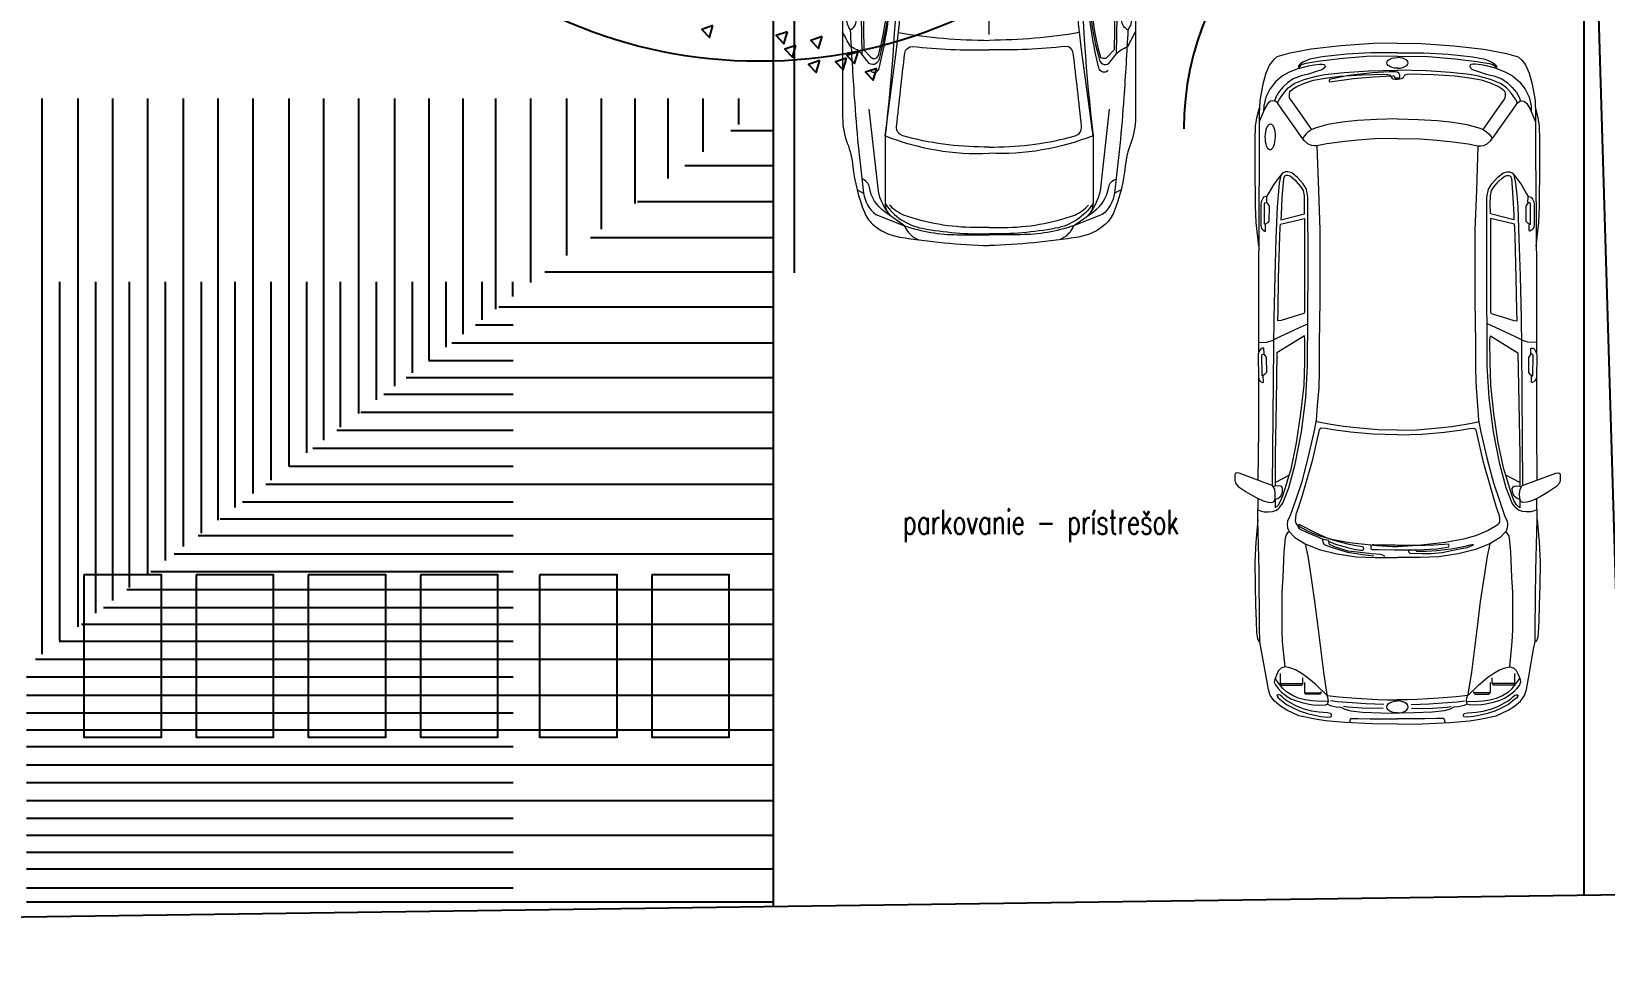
# Model space of a CAD drawing. Header units: millimetres. Extents: x 465413 to 948826, y 2516576 to 3795663.
# Drawn here: x 884685 to 894383, y 2786361 to 2792159 of the extents above; entities that cross this region are included whole.
import ezdxf
from ezdxf.lldxf.tags import DXFTag

# ---------------------------------------------------------------- set-up
doc = ezdxf.new("R2010")
doc.units = ezdxf.units.MM
for name, color, linetype in [('DIM_100', 64, 'Continuous'), ('MUR-POH', 64, 'Continuous'), ('MUR_POH', 64, 'Continuous'), ('MUR_REZ', 3, 'Continuous')]:
    doc.layers.add(name, color=color, linetype=linetype)
doc.layers.add('Srafy', color=8, linetype='Continuous', lineweight=5)
doc.styles.add('SIMPLEX', font='SIMPLEX.SHX', dxfattribs={"width": 0.7})
tags = doc.linetypes.add('DASHED', pattern=[0.75, 0.5, -0.25]).pattern_tags.tags
tags[6:7] = [DXFTag(74, 4), DXFTag(75, 0), DXFTag(340, '0'), DXFTag(46, 1.0), DXFTag(50, 0.0), DXFTag(44, 0.0), DXFTag(45, 0.0)]
tags[4:5] = [DXFTag(74, 4), DXFTag(75, 0), DXFTag(340, '0'), DXFTag(46, 1.0), DXFTag(50, 0.0), DXFTag(44, 0.0), DXFTag(45, 0.0)]

# ---------------------------------------------------------------- blocks, each defined once
blk = doc.blocks.new('strom podorys')
at = {"color": 1}
for points in [[(903173.1, 2870635.4), (903130, 2870576.2), (903197, 2870563.2)], [(903326, 2870617.8), (903282.9, 2870558.6), (903349.9, 2870545.6)], [(902938, 2870582.5), (902894.9, 2870523.3), (902961.9, 2870510.3)], [(903137.9, 2870561.9), (903094.8, 2870502.7), (903161.8, 2870489.8)], [(902747, 2870482.6), (902703.9, 2870423.4), (902770.8, 2870410.4)], [(902838.1, 2870444.4), (902795, 2870385.2), (902862, 2870372.2)], [(903011.5, 2870453.2), (902968.4, 2870394), (903035.4, 2870381)], [(902350.2, 2870247.5), (902307.1, 2870188.3), (902374.1, 2870175.3)]]:
    blk.add_lwpolyline(points, close=True, dxfattribs=at)
blk = doc.blocks.new('VW Golf 5 d')
for p, q in [((3370.1, 713.3), (3370.1, 592.5)), ((3370.1, -713.3), (3370.1, -592.5))]:
    blk.add_line(p, q)
for points in [[(2106.8, 860.1), (2064.2, 976.7), (2061.1, 992.3), (2064.8, 1001), (2076.7, 1002.9), (2107.2, 1002.9), (2124.7, 998.5), (2145.3, 981.1), (2179.5, 931.9), (2208.8, 879.5), (2219.8, 859.7), (2233.8, 828.4), (2241.9, 797.9), (2243.7, 773.6), (2238.1, 760.5), (2220.7, 754.3), (2190.1, 753.1), (2162.7, 756.8), (2143.4, 767.4), (2139.2, 771.9), (2106.8, 860.1)], [(663.7, 855.5), (516.9, 871.6), (417, 875.4), (161.9, 877.6), (7.7, 878), (-77.2, 875.9), (-128.7, 867.4), (-183.9, 852.6), (-190.4, 850.5)], [(2349.9, 860.7), (2489.5, 873.3), (2610.1, 879.6), (2758.1, 877.5), (2876.7, 874.4), (2975.3, 871.2), (3047.7, 868.1), (3073.2, 865.5), (3086.9, 861.2), (3102.2, 854.3), (3104.8, 848.1)], [(-589, 0), (-586.1, 148.3), (-573, 348.5), (-551.9, 532.9), (-525.5, 672.6), (-504.4, 743.7), (-486, 764.8), (-454.3, 788.5), (-404.2, 812.2), (-335.7, 830.7), (-235.5, 849.1), (-151.2, 851.7), (-98.5, 851.7), (99.2, 851.7), (486.7, 854.4), (900.6, 857), (1324.6, 857.2)], [(-529.1, 0), (-529.1, 163.7), (-519.8, 312.1), (-504.3, 465.1), (-488.9, 540.8), (-471.9, 582.5), (-461.1, 598), (-448.7, 610.3), (-431.7, 610.3), (-410, 667.5), (-386.8, 709.2), (-349.7, 752.5), (-304.9, 786.5), (-255.4, 811.2), (-201.3, 823.6), (-167.3, 825.1)], [(-220.1, 740.2), (-230.7, 754.5), (-233.4, 769.1), (-230.7, 781.7), (-216.8, 798.4), (-186.1, 817), (-167.3, 825.1), (-103.2, 851.7)], [(2289.2, 860.2), (2298.5, 837.7), (2301.6, 822.3), (2302, 794.4), (2300.1, 770.4), (2292.3, 746.4), (2276.8, 729.4), (2249.4, 707), (2154.8, 670.4), (2007.7, 630.6), (1808.1, 592.2), (1598.4, 564.7), (1402.2, 553.8), (789.3, 550.8), (360.7, 551.9), (312.2, 560.8), (279.5, 581.6), (240.8, 616.3), (212.1, 651), (204.2, 675.7), (205.2, 690.6), (212.1, 706.4), (237.9, 730.2), (285.4, 763.9), (339.9, 796.6), (357.8, 806.5)], [(395.6, 805.8), (406, 798), (416.6, 791.7), (509.6, 792), (519.5, 801.7), (528.4, 815.7)], [(1257.5, 857.2), (1255.1, 804.5), (1245.3, 772.6), (1220.8, 723.6), (1153.4, 577.9), (1141.9, 552.5)], [(1330, 823), (1340.3, 815), (1350.7, 808.5), (1443.7, 807.1), (1453.8, 816.6), (1463, 830.4)], [(1471.6, 857.3), (1795.7, 857.4), (2106.8, 860.1)], [(3611, 0), (3608.9, 154), (3601.6, 323.9), (3592.1, 443.4), (3581.7, 507.4), (3559.6, 608.7), (3526, 682.2), (3500.8, 722), (3470.4, 758.7), (3435.7, 783.9), (3398, 795.4), (3318.2, 809.1), (3150, 839.7), (3104.8, 848.1), (3014.6, 850.1), (2662, 853.3), (2349.9, 860.7), (2219.8, 859.7)], [(-431.7, 610.3), (-448.1, 548.8), (-454.6, 514.1), (-459.5, 478.2), (-459.9, 464.3), (-457.9, 453.3), (-454.2, 448.8), (-447.3, 446.4), (-438.3, 448.4), (-427.7, 459.4), (-421.9, 472.5), (-413, 500.3), (-397.8, 548), (-386.8, 594.2), (-367.6, 643.6), (-344.7, 678.3), (-317.4, 705.6), (-284.2, 733.1), (-255.2, 750.7), (-231.5, 758.9)], [(44.4, 496.4), (45.6, 513.7), (42.1, 530.1), (32, 552.4), (14.2, 573.6), (-14.4, 596.3), (-67.8, 633.6), (-175.9, 709.6), (-220.1, 740.2), (-243.1, 727.6), (-279, 703.2), (-312.9, 673.2), (-339, 635.9), (-364.2, 574.3), (-385.1, 499.7), (-395.2, 446.7), (-407.1, 327.9), (-417.9, 176.1), (-422.1, 0)], [(0, 0), (1.8, 139.8), (9.2, 245.1), (20.3, 341.2), (31.4, 435.4), (44.4, 496.4), (319.8, 487.2), (562, 477.9), (996.5, 477.9), (1263.8, 481.6), (1432, 481.6), (1537.4, 485.3), (1646.5, 494.5), (1737.1, 500.1), (1811, 514.8), (1968.2, 551.8), (2123.5, 592.5), (2232.5, 629.4), (2330.5, 662.7), (2358.2, 677.5), (2381.6, 679.4), (2400.7, 677.5), (2414.3, 672.1), (2422.5, 668.4), (2459.8, 633), (2499.8, 569.4), (2533.5, 482.1), (2560.7, 374), (2579.2, 255.3), (2584.7, 137.1), (2584.7, 0)], [(225, 718.3), (274.7, 728.6), (347.5, 735.5), (420.7, 741.4), (615.4, 749.1), (847.4, 756.4), (1108.2, 762.4), (1283.8, 764.7), (2139.2, 771.9), (2139.2, 771.9), (2139.2, 771.9)], [(2225.1, 754.5), (2276.5, 754.3), (2258.5, 733.7), (2232, 718.4), (2196.4, 704.7), (2132.3, 683.7), (2076.5, 667.8)], [(2120.8, 754), (2144.4, 754.1)], [(2225.6, 756.1), (2219.3, 737.6), (2206.4, 719.7), (2180.9, 708.5), (2159.1, 708.1), (2147.5, 713.5), (2143.7, 719.3), (2142.4, 735.8), (2145.7, 766.1)], [(3259, 692.4), (3104.5, 707.7), (3032, 710.8), (2797.2, 710.8), (2705.9, 704.5), (2549.9, 698.2), (2461.6, 690.4), (2447, 686.2), (2427, 672.9), (2422.5, 668.4)], [(3434.7, 433.6), (3368.3, 502), (3321.2, 558.1), (3296.1, 594.2), (3277, 629.3), (3265, 664.4), (3259, 692.4), (3265, 715.5), (3280, 732.5), (3309.1, 746.6), (3335.2, 756.6), (3353.2, 759.6), (3368.3, 751.6), (3392.4, 735.5), (3413.4, 715.5), (3434.5, 688.4), (3452.5, 660.4), (3466.6, 628.3), (3478.6, 590.2), (3488.6, 545.1), (3491.6, 519), (3493.6, 478), (3492.6, 443.9), (3488.6, 430.8), (3469.6, 425.8), (3446.5, 428.8), (3434.7, 433.6)], [(3298.3, 722.2), (3361.2, 722.2), (3361.2, 583.7), (3325.8, 583.7)], [(3469.6, 425.8), (3472.1, 468.7), (3467.8, 527.8), (3462.2, 569.2), (3450.3, 611.4), (3436.2, 643.8), (3413, 684.5), (3391.9, 706.3), (3363.8, 730.2), (3338.4, 748.5), (3327, 753.4)], [(3361.2, 722.2), (3370.1, 713.3)], [(-507.3, 0), (-505.4, 189.8), (-492.5, 356.2), (-475.3, 490.5), (-462.4, 565.7), (-457, 588.2), (-449.5, 598.9), (-431.7, 610.3)], [(-55.8, 527.9), (-194, 625), (-236.6, 656), (-252.1, 664.5), (-266.4, 666.1), (-279.2, 665.5), (-287.5, 663.9), (-294.5, 658.9), (-309.9, 640.4), (-322, 621.2), (-342.6, 572.8), (-359.5, 518), (-373.3, 444.7), (-384.3, 355.1), (-394.1, 219.4), (-396.3, 72.9), (-394.1, 49.9), (-390.8, 44.5), (-383.2, 40.1), (-374.4, 34.6), (-368.9, 27), (-366.8, 14.9), (-366.8, 0)], [(-122, 0), (-117.9, 127.3), (-110.9, 246.3), (-101.9, 341.7), (-87.2, 428.7), (-67, 500.8), (-55.8, 527.9), (-41.9, 549.5), (-29.4, 562.7), (-16.1, 573.9), (-0.1, 585)], [(1827.9, 0), (1822.3, 152.1), (1811.7, 289.8), (1796.6, 397.2), (1787.5, 444.2), (1786, 466), (1788.3, 475.9), (1796, 482.4), (1814.1, 486.5), (1988.2, 526.3), (2180.7, 582.1), (2273.3, 609.6), (2318.4, 626), (2340.1, 629), (2356, 629.6), (2365.6, 628.5), (2372.8, 625.9), (2379.4, 620.1), (2394.1, 599.4), (2417.2, 559.4), (2429.7, 531.3), (2449.6, 480.5), (2470.3, 407.4), (2491.7, 294.6), (2509.5, 126.8), (2516.1, 30.2), (2516.8, 0)], [(3361.2, 583.7), (3370.1, 592.5)], [(1798.9, 0), (1797.2, 119.7), (1786.5, 231.7), (1775.8, 333), (1761.6, 423.6), (1749.2, 487.6), (1744.5, 501.5)], [(2499.8, 569.4), (2576.4, 553.4), (2710.2, 531.9), (2855.4, 510.9), (2994.9, 493.2), (3291, 456.4), (3416.6, 436.7), (3434.7, 433.6), (3443.5, 361.4), (3451.3, 255), (3460.2, 119.9), (3462.4, 61.2)], [(3355.5, 572.4), (3418.5, 572.4), (3418.5, 470.6), (3411, 470.6)], [(3418.5, 572.4), (3427.3, 563.5)], [(3418.5, 470.6), (3427.3, 479.5), (3427.3, 563.5)], [(2507.7, 465.9), (2523.1, 427.9), (2535.2, 372.6), (2554, 275.8), (2560.9, 208), (2560.9, 154.6), (2559.2, 78.1), (2553.3, 72.2), (2542.4, 70.1), (2536.2, 73.7), (2536.2, 110.2), (2540.9, 112.9), (2543.8, 118), (2544.8, 133.1), (2544.2, 179), (2541.2, 240.7), (2530.8, 330), (2516.4, 409.1), (2505.5, 448.7), (2503.2, 460.4), (2503.3, 466), (2505.3, 467), (2507.7, 465.9)], [(3490, 83.9), (3485.3, 195.9), (3479.7, 278.6), (3473.1, 368.9), (3467.5, 413.1)], [(3488.6, 430.8), (3496.6, 411.8), (3503.8, 377.2), (3505.8, 348.4), (3520, 324.9), (3528.6, 287.6), (3538.2, 216), (3540.8, 102.9), (3544.5, 0)], [(2536.2, 110.2), (2534.6, 164.8), (2529.4, 242.3), (2522.2, 296.3), (2518.6, 314.9), (2513.2, 317.6), (2508.8, 318.1), (2504.6, 316.5), (2501.4, 312.4), (2502.8, 288.6), (2507.7, 224.2), (2508.8, 169.1), (2510.4, 112.9), (2508.9, 56.1), (2507.4, -14.3), (2506.7, -76.3)], [(3514.1, 87.2), (3512.7, 217.2), (3506, 305.9), (3502.6, 332)], [(3602.9, 293.8), (3588, 292.4), (3582.3, 289.6), (3577.3, 284.6), (3575.9, 273.9), (3577.3, 241.7), (3578.8, 168.9), (3579.5, 89), (3579.5, 0)], [(-589, 0), (-586.1, -148.3), (-573, -348.5), (-551.9, -532.9), (-525.5, -672.6), (-504.4, -743.7), (-486, -764.8), (-454.3, -788.5), (-404.2, -812.2), (-335.7, -830.7), (-235.5, -849.1), (-151.2, -851.7), (-98.5, -851.7), (99.2, -851.7), (486.7, -854.4), (900.6, -857), (1324.6, -857.2)], [(-529.1, 0), (-529.1, -163.7), (-519.8, -312.1), (-504.3, -465.1), (-488.9, -540.8), (-471.9, -582.5), (-461.1, -598), (-448.7, -610.3), (-431.7, -610.3), (-410, -667.5), (-386.8, -709.2), (-349.7, -752.5), (-304.9, -786.5), (-255.4, -811.2), (-201.3, -823.6), (-167.3, -825.1)], [(-507.3, 0), (-505.4, -189.8), (-492.5, -356.2), (-475.3, -490.5), (-462.4, -565.7), (-457, -588.2), (-449.5, -598.9), (-431.7, -610.3)], [(44.4, -496.4), (45.6, -513.7), (42.1, -530.1), (32, -552.4), (14.2, -573.6), (-14.4, -596.3), (-67.8, -633.6), (-175.9, -709.6), (-220.1, -740.2), (-243.1, -727.6), (-279, -703.2), (-312.9, -673.2), (-339, -635.9), (-364.2, -574.3), (-385.1, -499.7), (-395.2, -446.7), (-407.1, -327.9), (-417.9, -176.1), (-422.1, 0)], [(-375.1, -16), (-375.1, 12.1), (-377.4, 14.4), (-391, 14.4), (-404.1, 9.5), (-408.8, 1.3), (-411.5, -13.3), (-411.5, -48.4), (-406.1, -154.2), (-388.2, -301.5), (-363.6, -418.1), (-361, -420.7), (-356.6, -421.6), (-352.5, -420.8), (-350.7, -417.8), (-351.3, -402.9), (-371.4, -271.6), (-380.9, -146.7), (-385.8, -68.7), (-387.5, -28), (-386, -21.2), (-381.1, -18.4), (-377, -17.7), (-375.1, -16)], [(-55.8, -527.9), (-194, -625), (-236.6, -656), (-252.1, -664.5), (-266.4, -666.1), (-279.2, -665.5), (-287.5, -663.9), (-294.5, -658.9), (-309.9, -640.4), (-322, -621.2), (-342.6, -572.8), (-359.5, -518), (-373.3, -444.7), (-384.3, -355.1), (-394.1, -219.4), (-396.3, -72.9), (-394.1, -49.9), (-390.8, -44.5), (-383.2, -40.1), (-374.4, -34.6), (-368.9, -27), (-366.8, -14.9), (-366.8, 0)], [(-122, 0), (-117.9, -127.3), (-110.9, -246.3), (-101.9, -341.7), (-87.2, -428.7), (-67, -500.8), (-55.8, -527.9), (-41.9, -549.5), (-29.4, -562.7), (-16.1, -573.9), (-0.1, -585)], [(0, 0), (1.8, -139.8), (9.2, -245.1), (20.3, -341.2), (31.4, -435.4), (44.4, -496.4), (319.8, -487.2), (562, -477.9), (996.5, -477.9), (1263.8, -481.6), (1432, -481.6), (1537.4, -485.3), (1646.5, -494.5), (1737.1, -500.1), (1811, -514.8), (1968.2, -551.8), (2123.5, -592.5), (2232.5, -629.4), (2330.5, -662.7), (2358.2, -677.5), (2381.6, -679.4), (2400.7, -677.5), (2414.3, -672.1), (2422.5, -668.4), (2459.8, -633), (2499.8, -569.4), (2533.5, -482.1), (2560.7, -374), (2579.2, -255.3), (2584.7, -137.1), (2584.7, 0)], [(1827.9, 0), (1822.3, -152.1), (1811.7, -289.8), (1796.6, -397.2), (1787.5, -444.2), (1786, -466), (1788.3, -475.9), (1796, -482.4), (1814.1, -486.5), (1988.2, -526.3), (2180.7, -582.1), (2273.3, -609.6), (2318.4, -626), (2340.1, -629), (2356, -629.6), (2365.6, -628.5), (2372.8, -625.9), (2379.4, -620.1), (2394.1, -599.4), (2417.2, -559.4), (2429.7, -531.3), (2449.6, -480.5), (2470.3, -407.4), (2491.7, -294.6), (2509.5, -126.8), (2516.1, -30.2), (2516.8, 0)], [(2506.7, -76.3), (2507.2, -113.3), (2506.3, -144.7), (2505.9, -153.8), (2507, -158.1), (2509.6, -161.1), (2515.3, -163.4), (2522.7, -164.2), (2530.7, -163.1), (2534.2, -155.3), (2534.8, -118.3), (2536.2, -21.6), (2536, 53.4), (2536.2, 73.7)], [(3462.4, 61.2), (3462.4, 0)], [(1798.9, 0), (1797.2, -119.7), (1786.5, -231.7), (1775.8, -333), (1761.6, -423.6), (1749.2, -487.6), (1744.5, -501.5)], [(3611, 0), (3608.9, -154), (3601.6, -323.9), (3592.1, -443.4), (3581.7, -507.4), (3559.6, -608.7), (3526, -682.2), (3500.8, -722), (3470.4, -758.7), (3435.7, -783.9), (3398, -795.4), (3318.2, -809.1), (3150, -839.7), (3104.8, -848.1), (3014.6, -850.1), (2662, -853.3), (2349.9, -860.7), (2219.8, -859.7)], [(2577.3, -75.4), (2565.9, -100), (2560.5, -159.6), (2555, -211.7), (2543.8, -303.6), (2517.7, -388.8), (2502.7, -417.9), (2484.6, -423.5), (2479.5, -425.9), (2472, -455.2), (2474.7, -461.1), (2488.8, -460.8), (2502.7, -451.5), (2519, -409.3), (2551, -307.2), (2564.4, -215.4), (2574.1, -146.1)], [(2499.8, -569.4), (2576.4, -553.4), (2710.2, -531.9), (2855.4, -510.9), (2994.9, -493.2), (3291, -456.4), (3416.6, -436.7), (3434.7, -433.6), (3443.5, -361.4), (3451.3, -255), (3460.2, -119.9), (3462.4, -61.2)], [(3462.4, -61.2), (3462.4, 0)], [(3490, -83.9), (3485.3, -195.9), (3479.7, -278.6), (3473.1, -368.9), (3467.5, -413.1)], [(3488.6, -430.8), (3496.6, -411.8), (3503.8, -377.2), (3505.8, -348.4), (3520, -324.9), (3528.6, -287.6), (3538.2, -216), (3540.8, -102.9), (3544.5, 0)], [(3514.1, -87.2), (3512.7, -217.2), (3506, -305.9), (3502.6, -332)], [(3602.9, -293.8), (3588, -292.4), (3582.3, -289.6), (3577.3, -284.6), (3575.9, -273.9), (3577.3, -241.7), (3578.8, -168.9), (3579.5, -89), (3579.5, 0)], [(2484.6, -423.5), (2502.9, -375.6), (2522.3, -307), (2531.4, -267.6), (2538.1, -228.6), (2538, -213.8), (2533.9, -209.1), (2527.2, -208), (2521, -209.7), (2518.1, -215.3), (2513.8, -243.2), (2502.8, -297.1), (2488.7, -352.8), (2476, -397.8), (2464.5, -433.1), (2433, -500.5), (2381.9, -602.8), (2381.4, -609.9), (2385.7, -614.2), (2393.1, -614.9), (2402.9, -608.5), (2412.3, -591.1), (2433.9, -545.9), (2452.9, -501.7), (2472, -455.2)], [(-431.7, -610.3), (-448.1, -548.8), (-454.6, -514.1), (-459.5, -478.2), (-459.9, -464.3), (-457.9, -453.3), (-454.2, -448.8), (-447.3, -446.4), (-438.3, -448.4), (-427.7, -459.4), (-421.9, -472.5), (-413, -500.3), (-397.8, -548), (-386.8, -594.2), (-367.6, -643.6), (-344.7, -678.3), (-317.4, -705.6), (-284.2, -733.1), (-255.2, -750.7), (-231.5, -758.9)], [(3434.7, -433.6), (3368.3, -502), (3321.2, -558.1), (3296.1, -594.2), (3277, -629.3), (3265, -664.4), (3259, -692.4), (3265, -715.5), (3280, -732.5), (3309.1, -746.6), (3335.2, -756.6), (3353.2, -759.6), (3368.3, -751.6), (3392.4, -735.5), (3413.4, -715.5), (3434.5, -688.4), (3452.5, -660.4), (3466.6, -628.3), (3478.6, -590.2), (3488.6, -545.1), (3491.6, -519), (3493.6, -478), (3492.6, -443.9), (3488.6, -430.8), (3469.6, -425.8), (3446.5, -428.8), (3434.7, -433.6)], [(3469.6, -425.8), (3472.1, -468.7), (3467.8, -527.8), (3462.2, -569.2), (3450.3, -611.4), (3436.2, -643.8), (3413, -684.5), (3391.9, -706.3), (3363.8, -730.2), (3338.4, -748.5), (3327, -753.4)], [(3355.5, -572.4), (3418.5, -572.4), (3418.5, -470.6), (3411, -470.6)], [(3418.5, -470.6), (3427.3, -479.5), (3427.3, -563.5)], [(2289.2, -860.2), (2298.5, -837.7), (2301.6, -822.3), (2302, -794.4), (2300.1, -770.4), (2292.3, -746.4), (2276.8, -729.4), (2249.4, -707), (2154.8, -670.4), (2007.7, -630.6), (1808.1, -592.2), (1598.4, -564.7), (1402.2, -553.8), (789.3, -550.8), (360.7, -551.9), (312.2, -560.8), (279.5, -581.6), (240.8, -616.3), (212.1, -651), (204.2, -675.7), (205.2, -690.6), (212.1, -706.4), (237.9, -730.2), (285.4, -763.9), (339.9, -796.6), (357.8, -806.5)], [(1257.5, -857.2), (1255.1, -804.5), (1245.3, -772.6), (1220.8, -723.6), (1153.4, -577.9), (1141.9, -552.5)], [(3418.5, -572.4), (3427.3, -563.5)], [(2225.1, -754.5), (2276.5, -754.3), (2258.5, -733.7), (2232, -718.4), (2196.4, -704.7), (2132.3, -683.7), (2076.5, -667.8)], [(3259, -692.4), (3104.5, -707.7), (3032, -710.8), (2797.2, -710.8), (2705.9, -704.5), (2549.9, -698.2), (2461.6, -690.4), (2447, -686.2), (2427, -672.9), (2422.5, -668.4)], [(3298.3, -722.2), (3361.2, -722.2), (3361.2, -583.7), (3325.8, -583.7)], [(3361.2, -583.7), (3370.1, -592.5)], [(-220.1, -740.2), (-230.7, -754.5), (-233.4, -769.1), (-230.7, -781.7), (-216.8, -798.4), (-186.1, -817), (-167.3, -825.1), (-103.2, -851.7)], [(225, -718.3), (274.7, -728.6), (347.5, -735.5), (420.7, -741.4), (615.4, -749.1), (847.4, -756.4), (1108.2, -762.4), (1283.8, -764.7), (2139.2, -771.9), (2139.2, -771.9), (2139.2, -771.9)], [(2106.8, -860.1), (2064.2, -976.7), (2061.1, -992.3), (2064.8, -1001), (2076.7, -1002.9), (2107.2, -1002.9), (2124.7, -998.5), (2145.3, -981.1), (2179.5, -931.9), (2208.8, -879.5), (2219.8, -859.7), (2233.8, -828.4), (2241.9, -797.9), (2243.7, -773.6), (2238.1, -760.5), (2220.7, -754.3), (2190.1, -753.1), (2162.7, -756.8), (2143.4, -767.4), (2139.2, -771.9), (2106.8, -860.1)], [(2120.8, -754), (2144.4, -754.1)], [(2225.6, -756.1), (2219.3, -737.6), (2206.4, -719.7), (2180.9, -708.5), (2159.1, -708.1), (2147.5, -713.5), (2143.7, -719.3), (2142.4, -735.8), (2145.7, -766.1)], [(3361.2, -722.2), (3370.1, -713.3)], [(663.7, -855.5), (516.9, -871.6), (417, -875.4), (161.9, -877.6), (7.7, -878), (-77.2, -875.9), (-128.7, -867.4), (-183.9, -852.6), (-190.4, -850.5)], [(395.6, -805.8), (406, -798), (416.6, -791.7), (509.6, -792), (519.5, -801.7), (528.4, -815.7)], [(1330, -823), (1340.3, -815), (1350.7, -808.5), (1443.7, -807.1), (1453.8, -816.6), (1463, -830.4)], [(1471.6, -857.3), (1795.7, -857.4), (2106.8, -860.1)], [(2349.9, -860.7), (2489.5, -873.3), (2610.1, -879.6), (2758.1, -877.5), (2876.7, -874.4), (2975.3, -871.2), (3047.7, -868.1), (3073.2, -865.5), (3086.9, -861.2), (3102.2, -854.3), (3104.8, -848.1)]]:
    blk.add_lwpolyline(points)
for points in [[(357.8, 806.5), (358.5, 817.1), (362.3, 825), (374.3, 832.2), (390.8, 840.6), (406.7, 842.5), (535.4, 843), (546.7, 840.3), (557.2, 835.5), (565.8, 827.4), (570.2, 817.1), (570.4, 813.3), (563.9, 812.5), (530.8, 812.8), (528.4, 815.7), (528, 820.2), (400.9, 820), (396.6, 817.1), (394.9, 811.6), (395.6, 805.8), (391.8, 804.9), (360.9, 805.6)], [(1292.2, 824.3), (1293, 834.9), (1297, 842.7), (1309.1, 849.7), (1325.8, 857.8), (1341.7, 859.4), (1470.4, 857.6), (1481.6, 854.7), (1492.1, 849.8), (1500.6, 841.5), (1504.7, 831.1), (1504.9, 827.2), (1498.4, 826.6), (1465.3, 827.5), (1463, 830.4), (1462.6, 835), (1335.5, 837), (1331.2, 834.2), (1329.4, 828.7), (1330, 823), (1326.1, 822.1), (1295.2, 823.4)], [(500.3, 718.5), (464.5, 572.9), (401, 572.1), (353, 573.7), (319.6, 580.2), (295.2, 596.5), (263.5, 624.1), (243.9, 646.1), (230.9, 661.6), (226.9, 675.4), (226.9, 686), (232.5, 696.5), (245.6, 702.2), (273.2, 705.5), (365.2, 712), (468.6, 717.7)], [(528.8, 720.9), (493, 572.9), (774.6, 572.9), (1044, 573.7), (1070, 573.7), (1078.6, 577.8), (1099.7, 645.3), (1121.7, 716.9), (1125, 738.1), (1060.7, 736.4), (860.5, 732.4), (602.1, 725.9), (551.4, 722.9)], [(1216.3, 573.4), (1321.3, 742.7), (1628.5, 748.4), (1952.6, 754), (2120.8, 754), (2076.5, 667.8), (2038.4, 655.8), (1875.8, 622), (1696.2, 594.9), (1521.2, 575.7), (1378.9, 571.2), (1242.3, 570.1)], [(3429.7, 731.2), (3429.7, 739.6), (3434.2, 743.4), (3439.3, 742.1), (3448.9, 735.1), (3466.3, 714.5), (3489.4, 683.7), (3511.9, 643.9), (3531.1, 600.3), (3545.3, 555.3), (3556.8, 511), (3563.9, 472.5), (3568.4, 432.1), (3566.5, 410.9), (3563.3, 407), (3552.3, 407), (3546.6, 413.5), (3542.1, 431.4), (3536.9, 485.4), (3530.5, 528.4), (3516.4, 581), (3497.7, 627.2), (3481, 660), (3467.6, 682.4), (3455.4, 698.5), (3443.2, 711.3), (3432.2, 723.5)], [(3429.7, -731.2), (3429.7, -739.6), (3434.2, -743.4), (3439.3, -742.1), (3448.9, -735.1), (3466.3, -714.5), (3489.4, -683.7), (3511.9, -643.9), (3531.1, -600.3), (3545.3, -555.3), (3556.8, -511), (3563.9, -472.5), (3568.4, -432.1), (3566.5, -410.9), (3563.3, -407), (3552.3, -407), (3546.6, -413.5), (3542.1, -431.4), (3536.9, -485.4), (3530.5, -528.4), (3516.4, -581), (3497.7, -627.2), (3481, -660), (3467.6, -682.4), (3455.4, -698.5), (3443.2, -711.3), (3432.2, -723.5)], [(500.3, -718.5), (464.5, -572.9), (401, -572.1), (353, -573.7), (319.6, -580.2), (295.2, -596.5), (263.5, -624.1), (243.9, -646.1), (230.9, -661.6), (226.9, -675.4), (226.9, -686), (232.5, -696.5), (245.6, -702.2), (273.2, -705.5), (365.2, -712), (468.6, -717.7)], [(528.8, -720.9), (493, -572.9), (774.6, -572.9), (1044, -573.7), (1070, -573.7), (1078.6, -577.8), (1099.7, -645.3), (1121.7, -716.9), (1125, -738.1), (1060.7, -736.4), (860.5, -732.4), (602.1, -725.9), (551.4, -722.9)], [(1216.3, -573.4), (1321.3, -742.7), (1628.5, -748.4), (1952.6, -754), (2120.8, -754), (2076.5, -667.8), (2038.4, -655.8), (1875.8, -622), (1696.2, -594.9), (1521.2, -575.7), (1378.9, -571.2), (1242.3, -570.1)], [(357.8, -806.5), (358.5, -817.1), (362.3, -825), (374.3, -832.2), (390.8, -840.6), (406.7, -842.5), (535.4, -843), (546.7, -840.3), (557.2, -835.5), (565.8, -827.4), (570.2, -817.1), (570.4, -813.3), (563.9, -812.5), (530.8, -812.8), (528.4, -815.7), (528, -820.2), (400.9, -820), (396.6, -817.1), (394.9, -811.6), (395.6, -805.8), (391.8, -804.9), (360.9, -805.6)], [(1292.2, -824.3), (1293, -834.9), (1297, -842.7), (1309.1, -849.7), (1325.8, -857.8), (1341.7, -859.4), (1470.4, -857.6), (1481.6, -854.7), (1492.1, -849.8), (1500.6, -841.5), (1504.7, -831.1), (1504.9, -827.2), (1498.4, -826.6), (1465.3, -827.5), (1463, -830.4), (1462.6, -835), (1335.5, -837), (1331.2, -834.2), (1329.4, -828.7), (1330, -823), (1326.1, -822.1), (1295.2, -823.4)]]:
    blk.add_lwpolyline(points, close=True)
for centre, major_axis, ratio, start_param, end_param in [((-466.5, 0), (-1.1, 65.7), 0.496054, 4.704136, 7.845729), ((3505.4, 0), (0, 66.4), 0.552154, 4.712389, 7.853982)]:
    blk.add_ellipse(centre, major_axis=major_axis, ratio=ratio, start_param=start_param, end_param=end_param)
at = {"extrusion": (0, 0, -1)}
for centre, major_axis, ratio, start_param, end_param in [((-466.5, 0), (-1.1, -65.7), 0.496054, 4.704136, 7.845729), ((3505.4, 0), (0, -66.4), 0.552154, 4.712389, 7.853982)]:
    blk.add_ellipse(centre, major_axis=major_axis, ratio=ratio, start_param=start_param, end_param=end_param, dxfattribs=at)
blk.add_ellipse((-10.5, -784.3), major_axis=(-80.5, 1.5), ratio=0.375783)
blk = doc.blocks.new('bmw plan')
at = {"layer": 'Srafy'}
h = blk.add_hatch(dxfattribs=at)
h.set_pattern_fill('ANSI31', color=256, scale=5, angle=135, style=0)
h.set_pattern_definition([(180, (909113.534, 2991635.811), (-3e-15, 15.875), [])])
h.paths.add_polyline_path([(916262.2, 2989517.2), (916301.3, 2989810.1, 0.457777), (916282.5, 2989831, 0.0233), (916261.5, 2989788, 0.047325), (916228.7, 2989472.5, 0.26674)])
h = blk.add_hatch(dxfattribs=at)
h.set_pattern_fill('ANSI31', color=256, scale=5, angle=135, style=0)
h.set_pattern_definition([(180, (909113.534, 2987276.192), (-3e-15, -15.875), [])])
h.paths.add_polyline_path([(916301.3, 2989101.9), (916262.2, 2989394.9, 0.26674), (916228.7, 2989439.5, 0.047325), (916261.5, 2989124, 0.0233), (916282.5, 2989081.1, 0.457777)])
h = blk.add_hatch(color=256, dxfattribs=at)
h.paths.add_polyline_path([(916360.8, 2989426.3), (916360.8, 2989456), (916331.1, 2989456, 0.414214)])
h.paths.add_polyline_path([(916390.5, 2989456, 0.414214), (916360.8, 2989485.7), (916360.8, 2989456)])
for p, q in [((918749.7, 2990248.2), (918880.8, 2990076)), ((918980.1, 2990077.3), (918939.6, 2990245)), ((919647.1, 2990233.1), (919686, 2990083)), ((919664.1, 2990232.8), (919702.6, 2990084.3)), ((920850.7, 2990269.6), (920871.1, 2990229.1)), ((916326.8, 2989456), (916394.8, 2989456)), ((916360.8, 2989490), (916360.8, 2989422)), ((919893.7, 2989456), (919715.7, 2989456)), ((918749.7, 2988663.8), (918880.8, 2988836)), ((918980.1, 2988834.7), (918939.6, 2988667)), ((919647.1, 2988678.9), (919686, 2988829)), ((919664.1, 2988679.2), (919702.6, 2988827.7)), ((920850.7, 2988642.4), (920871.1, 2988682.9))]:
    blk.add_line(p, q, dxfattribs=at)
at = {"layer": 'Srafy', "flags": 128}
for points in [[(918035.7, 2990299.8), (918064.2, 2990288.8, 0.34918), (918079.8, 2990293.7), (918181.4, 2990448.6, 0.4961), (918176.5, 2990462.6, 0.281306), (918091.5, 2990452.5), (917970.2, 2990305.5, -0.159599), (917884.6, 2990251.3, -8.826512)], [(918167.6, 2990427.5, 0.439373), (918102.1, 2990417), (918010.3, 2990308)], [(916777.2, 2990358.9, 0.108417), (916483.6, 2990274.1, 0.182375), (916397.7, 2990174.8), (916261.5, 2989788, 0.049787), (916228.7, 2989456, 3.4045)], [(916261.5, 2989788, -0.085669), (916356.9, 2989934.2, 0.038901), (916445.9, 2990046.2, -0.07753), (916572.5, 2990182.6, -0.162517), (916753.1, 2990247.6), (917469.3, 2990297.3, -0.173202), (917658.4, 2990244.2), (917720.2, 2990198.9)], [(916323.7, 2989894.6), (916412.3, 2990105.9, 0.078398), (916420.4, 2990139.2, -0.120983), (916435.6, 2990184.1, -0.165497), (916535.3, 2990264.2, -0.076853), (916666.4, 2990290.2, -0.819579), (916673, 2990263.1, 0.12078), (916552.4, 2990165.9, -8.735112)], [(916418.6, 2990007.9), (916537.2, 2990193, -0.124473), (916666.4, 2990290.2, -4.605746)], [(916677.1, 2990266, -0.035936), (917225.6, 2990317.8)], [(918035.7, 2990299.8), (918010.3, 2990308, 0.245059), (917992.4, 2990305, -4.855107)], [(918035.7, 2990299.8, 0.778398), (918035.7, 2990271.7, -0.26678), (918105.5, 2990204.1, -11.627223)], [(918108, 2990336.7), (918140.1, 2990337.4, -0.004166), (918538.2, 2990342.6, -0.004166)], [(918537.4, 2990342.2, -0.123414), (918604.8, 2990358.7), (918677.2, 2990362.1, -0.169052), (918757.9, 2990342.2, -8.110958)], [(918757.9, 2990342.2, -0.299522), (918700.6, 2990302.4, -0.024228), (918602.8, 2990304.6, -0.229), (918537.4, 2990342.2, -2.452124)], [(918719.7, 2990358.9), (920405, 2990358.9, -0.091008), (920563.3, 2990329.8, 0.063653), (920706.8, 2990295.3, -0.067992), (920989.8, 2990224.7, -0.113831), (921062.6, 2990174.1, -0.146132), (921142.2, 2990008, -0.030621), (921195.1, 2989456)], [(918757.3, 2990342.6, -0.009287), (919644.6, 2990322.2)], [(918794, 2990358.9), (918810.1, 2990342.3, -0.236877), (918836, 2990260.5), (918936.8, 2990067.3), (919539.1, 2990067.3, 0.067324), (920050.7, 2990136.5, 0.614394), (920063.9, 2990201.7), (920014.8, 2990239.4, -0.128755), (919970.7, 2990306.4, 0.260126), (919963.1, 2990313.3, -0.004172), (919878.3, 2990358.9, -4.405707)], [(919644.6, 2990322.2, -0.123414), (919712.7, 2990335.6), (919785.2, 2990335.6, -0.169052), (919864.9, 2990312, -8.110958)], [(919864.9, 2990312, -0.299522), (919805.7, 2990274.8, -0.024228), (919708.1, 2990281.6, -0.229), (919644.6, 2990322.2, -2.452124)], [(919864.9, 2990312, -0.004378), (920282.5, 2990287.1, -0.014932), (920871.1, 2990229.1, -0.197343), (921002.7, 2990154.2), (921072.4, 2989976.9), (920986.4, 2990099.2, 0.203278), (920835, 2990193.5, -0.30644), (920785.3, 2990239.8)], [(916288.9, 2989842.3, 0.347722), (916316.4, 2989844.1, -0.014501), (916428, 2989939.3, -0.075198), (916646.2, 2990066.3, -0.051161), (917088.3, 2990190.9, -0.039104), (917533.8, 2990233.1), (917756, 2990242.2, -0.093196), (917803, 2990235.4, 14.044846)], [(917546.3, 2989456), (917546.3, 2989521, -0.163701), (917720.2, 2990198.9, -0.376256), (917756.3, 2990209.2), (918388.3, 2990052.1, 0.06399), (918316.3, 2989456, -3.405281)], [(917884.6, 2990251.3, -0.076153), (917842.6, 2990246.7, 0.162877), (917803, 2990235.4, -12.398211)], [(917803, 2990235.4), (918400.6, 2990089.2, 0.036459), (918695, 2990039.5, 0.030723), (919390.3, 2990016.7, 0.021152), (920517.5, 2990096.9, 5.794424)], [(917842.6, 2990246.7), (918433.3, 2990113.8, 0.06467), (918936.8, 2990067.3, 4.61818)], [(917844.8, 2990256.5), (918435.5, 2990123.6, 0.057526), (918880.8, 2990076, 0.057526)], [(920115.1, 2990189.7, -0.595448), (920100.1, 2990132.7, -0.04101), (919666.2, 2990063.4, 43.302012)], [(919987.2, 2990227.3), (920033.3, 2990184.3, -0.542982), (920025.5, 2990140.1, -0.564506)], [(920354, 2990197.2), (920859.5, 2990140.5, -0.115731), (921009.8, 2990065.8, -4.148629)], [(917689.7, 2989456), (917689.7, 2989599.7, -0.072581), (917762.3, 2990097, -0.231108), (917815.9, 2990155.3, -0.144825), (917886.2, 2990161.3), (918291.7, 2990055.2, -0.346064), (918318.1, 2990020.3, 0.056864), (918252.8, 2989456, -4.958645)], [(920517.5, 2990096.9), (920003, 2990028.6, -0.015144), (919716.8, 2989999.4, -0.020525), (919200.1, 2989983.7, -0.036733), (918388.3, 2990052.1, -3.21972)], [(918980.1, 2990077.3), (919539.1, 2990077.3, 0.064264), (920025.5, 2990140.1, 0.064264)], [(920517.5, 2990096.9, -0.105374), (920625.7, 2989456, -46.909162)], [(920517.5, 2990096.9), (920935.2, 2990096.9, -0.199654), (921009.8, 2990065.8, -5.899213)], [(920935.2, 2990096.9, -0.20328), (921088.2, 2989866.5, -0.051089), (921122.4, 2989456, -4.576105)], [(919881.6, 2990014, -0.03805), (919929.5, 2989456, -12.003567)], [(920587.1, 2989456), (920587.1, 2989485.4, 0.068334), (920518.2, 2989986.8, 0.365826), (920460.3, 2990026.2, 0.003531), (920009.1, 2989975.4, 0.379071), (919966.6, 2989927.6, -0.036482), (919986.7, 2989456, 2.435231)], [(921083.1, 2989456), (921083.1, 2989543.8, 0.08604), (921006.7, 2989984.2, 0.098552), (920945.3, 2990069.5, 0.346193)], [(916387.6, 2989968.8, 0.079405), (916299.6, 2989456, 289.499466)], [(921072.4, 2989976.9, -0.083721), (921127.7, 2989650.1), (921127.7, 2989456)], [(921072.4, 2989976.9, -0.217075), (921159.3, 2989889.5, -4.485567)], [(916282.5, 2989831, -0.457777), (916301.3, 2989810.1), (916262.2, 2989517.2, -0.26674), (916228.7, 2989472.5, -3.044143)], [(916777.2, 2988553.1, -0.108417), (916483.6, 2988637.9, -0.182375), (916397.7, 2988737.2), (916261.5, 2989124, -0.049787), (916228.7, 2989456, -3.4045)], [(916282.5, 2989081.1, 0.457777), (916301.3, 2989101.9), (916262.2, 2989394.9, 0.26674), (916228.7, 2989439.5, 3.044143)], [(916387.6, 2988943.2, -0.079405), (916299.6, 2989456, -289.499466)], [(917546.3, 2989456), (917546.3, 2989391, 0.163701), (917720.2, 2988713.1, 0.376256), (917756.3, 2988702.9), (918388.3, 2988859.9, -0.06399), (918316.3, 2989456, 3.405281)], [(917689.7, 2989456), (917689.7, 2989312.3, 0.072581), (917762.3, 2988815, 0.231108), (917815.9, 2988756.7, 0.144825), (917886.2, 2988750.7), (918291.7, 2988856.8, 0.346064), (918318.1, 2988891.7, -0.056864), (918252.8, 2989456, 4.958645)], [(918719.7, 2988553.1), (920405, 2988553.1, 0.091008), (920563.3, 2988582.2, -0.063653), (920706.8, 2988616.7, 0.067992), (920989.8, 2988687.3, 0.113831), (921062.6, 2988737.9, 0.146132), (921142.2, 2988904, 0.030621), (921195.1, 2989456)], [(919881.6, 2988898, 0.03805), (919929.5, 2989456, 12.003567)], [(920587.1, 2989456), (920587.1, 2989426.6, -0.068334), (920518.2, 2988925.2, -0.365826), (920460.3, 2988885.8, -0.003531), (920009.1, 2988936.6, -0.379071), (919966.6, 2988984.4, 0.036482), (919986.7, 2989456, -2.435231)], [(920517.5, 2988815.1, 0.105374), (920625.7, 2989456, 46.909162)], [(920935.2, 2988815.1, 0.20328), (921088.2, 2989045.5, 0.051089), (921122.4, 2989456, 4.576105)], [(921083.1, 2989456), (921083.1, 2989368.2, -0.08604), (921006.7, 2988927.8, -0.098552), (920945.3, 2988842.5, -0.346193)], [(921072.4, 2988935.1, 0.083721), (921127.7, 2989261.9), (921127.7, 2989456)], [(916261.5, 2989124, 0.085669), (916356.9, 2988977.8, -0.038901), (916445.9, 2988865.8, 0.07753), (916572.5, 2988729.4, 0.162517), (916753.1, 2988664.4), (917469.3, 2988614.7, 0.173202), (917658.4, 2988667.8), (917720.2, 2988713.1)], [(916288.9, 2989069.7, -0.347722), (916316.4, 2989067.9, 0.014501), (916428, 2988972.7, 0.075198), (916646.2, 2988845.7, 0.051161), (917088.3, 2988721.1, 0.039104), (917533.8, 2988678.9), (917756, 2988669.8, 0.093196), (917803, 2988676.6, -14.044846)], [(921072.4, 2988935.1, 0.217075), (921159.3, 2989022.5, 4.485567)], [(916323.7, 2989017.4), (916412.3, 2988806.1, -0.078398), (916420.4, 2988772.8, 0.120983), (916435.6, 2988727.9, 0.165497), (916535.3, 2988647.8, 0.076853), (916666.4, 2988621.8, 0.819579), (916673, 2988648.9, -0.12078), (916552.4, 2988746.1, 8.735112)], [(920517.5, 2988815.1), (920003, 2988883.4, 0.015144), (919716.8, 2988912.6, 0.020525), (919200.1, 2988928.3, 0.036733), (918388.3, 2988859.9, 3.21972)], [(919864.9, 2988600, 0.004378), (920282.5, 2988624.9, 0.014932), (920871.1, 2988682.9, 0.197343), (921002.7, 2988757.8), (921072.4, 2988935.1), (920986.4, 2988812.8, -0.203278), (920835, 2988718.5, 0.30644), (920785.3, 2988672.2)], [(916418.6, 2988904.1), (916537.2, 2988719, 0.124473), (916666.4, 2988621.8, 4.605746)], [(917803, 2988676.6), (918400.6, 2988822.8, -0.036459), (918695, 2988872.5, -0.030723), (919390.3, 2988895.3, -0.021152), (920517.5, 2988815.1, -5.794424)], [(917842.6, 2988665.3), (918433.3, 2988798.2, -0.06467), (918936.8, 2988844.7, -4.61818)], [(917844.8, 2988655.5), (918435.5, 2988788.4, -0.057526), (918880.8, 2988836, -0.057526)], [(918794, 2988553.1), (918810.1, 2988569.7, 0.236877), (918836, 2988651.5), (918936.8, 2988844.7), (919539.1, 2988844.7, -0.067324), (920050.7, 2988775.5, -0.614394), (920063.9, 2988710.3), (920014.8, 2988672.6, 0.128755), (919970.7, 2988605.6, -0.260126), (919963.1, 2988598.7, 0.004172), (919878.3, 2988553.1, 4.405707)], [(918980.1, 2988834.7), (919539.1, 2988834.7, -0.064264), (920025.5, 2988771.9, -0.064264)], [(920115.1, 2988722.3, 0.595448), (920100.1, 2988779.3, 0.04101), (919666.2, 2988848.6, -43.302012)], [(920354, 2988714.8), (920859.5, 2988771.5, 0.115731), (921009.8, 2988846.2, 4.148629)], [(920517.5, 2988815.1), (920935.2, 2988815.1, 0.199654), (921009.8, 2988846.2, 5.899213)], [(919987.2, 2988684.7), (920033.3, 2988727.7, 0.542982), (920025.5, 2988771.9, 0.564506)], [(916677.1, 2988646, 0.035936), (917225.6, 2988594.2)], [(917884.6, 2988660.7, 0.076153), (917842.6, 2988665.3, -0.162877), (917803, 2988676.6, 12.398211)], [(918035.7, 2988612.2), (918064.2, 2988623.2, -0.34918), (918079.8, 2988618.3), (918181.4, 2988463.4, -0.4961), (918176.5, 2988449.4, -0.281306), (918091.5, 2988459.5), (917970.2, 2988606.5, 0.159599), (917884.6, 2988660.7, 8.826512)], [(918035.7, 2988612.2, -0.778398), (918035.7, 2988640.3, 0.26678), (918105.5, 2988707.9, 11.627223)], [(919864.9, 2988600, 0.299522), (919805.7, 2988637.2, 0.024228), (919708.1, 2988630.4, 0.229), (919644.6, 2988589.8, 2.452124)], [(918035.7, 2988612.2), (918010.3, 2988604, -0.245059), (917992.4, 2988607, 4.855107)], [(918167.6, 2988484.5, -0.439373), (918102.1, 2988495), (918010.3, 2988604)], [(918108, 2988575.3), (918140.1, 2988574.6, 0.004166), (918538.2, 2988569.4, 0.004166)], [(918757.9, 2988569.8, 0.299522), (918700.6, 2988609.6, 0.024228), (918602.8, 2988607.4, 0.229), (918537.4, 2988569.8, 2.452124)], [(918537.4, 2988569.8, 0.123414), (918604.8, 2988553.3), (918677.2, 2988549.9, 0.169052), (918757.9, 2988569.8, 8.110958)], [(918757.3, 2988569.4, 0.009287), (919644.6, 2988589.8)], [(919644.6, 2988589.8, 0.123414), (919712.7, 2988576.4), (919785.2, 2988576.4, 0.169052), (919864.9, 2988600, 8.110958)]]:
    blk.add_lwpolyline(points, format="xyb", dxfattribs=at)
for points in [[(916777.2, 2990358.9), (918014.3, 2990358.9)], [(917225.6, 2990317.8), (917994, 2990334.3)], [(918122.6, 2990358.9), (918608.2, 2990358.9)], [(918700.6, 2990302.4), (918674.1, 2990335.6), (918543.9, 2990333.9)], [(919805.7, 2990274.8), (919780.8, 2990309.3), (919650.6, 2990313.6)], [(917367.9, 2990262.8), (917787.9, 2990279.3), (917939.3, 2990276.6)], [(918029.6, 2990275), (920014.8, 2990239.4)], [(918063.6, 2990259.8), (919987.2, 2990227.3)], [(917367.9, 2988649.2), (917787.9, 2988632.7), (917939.3, 2988635.4)], [(918029.6, 2988637), (920014.8, 2988672.6)], [(918063.6, 2988652.2), (919987.2, 2988684.7)], [(919805.7, 2988637.2), (919780.8, 2988602.7), (919650.6, 2988598.4)], [(916777.2, 2988553.1), (918014.3, 2988553.1)], [(917225.6, 2988594.2), (917994, 2988577.7)], [(918122.6, 2988553.1), (918608.2, 2988553.1)], [(918700.6, 2988609.6), (918674.1, 2988576.4), (918543.9, 2988578.1)]]:
    blk.add_lwpolyline(points, dxfattribs=at)
at = {"layer": 'Srafy'}
for radius in [38.2, 29.7]:
    blk.add_circle((916360.8, 2989456), radius, dxfattribs=at)

msp = doc.modelspace()

# ---------------------------------------------------------------- linework, layer by layer
at = {"layer": 'MUR-POH', "color": 1}
msp.add_lwpolyline([(894258.2, 2786830.7), (894258.2, 2793081.7), (889258.2, 2793081.7), (889258.2, 2786760.5)], dxfattribs=at)
at = {"layer": 'MUR-POH', "color": 252}
for points in [[(884751.2, 2788319.4), (884751.2, 2791746.1)], [(884972.4, 2788487.6), (884972.4, 2791746.1)], [(885185.7, 2788649.7), (885185.7, 2791746.1)], [(885401.7, 2788814), (885401.7, 2791746.1)], [(885622.9, 2788982.1), (885622.9, 2791746.1)], [(885836.2, 2789144.3), (885836.2, 2791746.1)], [(886052.2, 2789308.6), (886052.2, 2791746.1)], [(886273.4, 2789476.7), (886273.4, 2791746.1)], [(886486.7, 2789638.9), (886486.7, 2791746.1)], [(886702.8, 2789803.1), (886702.8, 2791746.1)], [(886923.9, 2789971.3), (886923.9, 2791746.1)], [(887137.2, 2790133.5), (887137.2, 2791746.1)], [(887345.8, 2790292), (887345.8, 2791746.1)], [(887548, 2790445.8), (887548, 2791746.1)], [(887764, 2790610), (887764, 2791746.1)], [(887985.2, 2790778.2), (887985.2, 2791746.1)], [(888198.5, 2790940.4), (888198.5, 2791746.1)], [(888407.1, 2791098.9), (888407.1, 2791746.1)], [(888609.3, 2791252.7), (888609.3, 2791746.1)], [(888825.3, 2791416.9), (888825.3, 2791746.1)], [(889046.5, 2791585.1), (889046.5, 2791746.1)], [(888997, 2791547.5), (889258.2, 2791547.5)], [(888712.8, 2791331.4), (889258.2, 2791331.4)], [(888421.9, 2791110.2), (889258.2, 2791110.2)], [(888131, 2790889), (889258.2, 2790889)], [(884860.5, 2788402.4), (884860.5, 2790615.5)], [(885081.6, 2788570.6), (885081.6, 2790615.5)], [(885289.8, 2788728.8), (885289.8, 2790615.5)], [(885511, 2788897), (885511, 2790615.5)], [(885732.1, 2789065.2), (885732.1, 2790615.5)], [(885940.3, 2789223.4), (885940.3, 2790615.5)], [(886161.5, 2789391.6), (886161.5, 2790615.5)], [(886382.7, 2789559.8), (886382.7, 2790615.5)], [(886590.8, 2789718), (886590.8, 2790615.5)], [(886812, 2789886.2), (886812, 2790615.5)], [(887033.2, 2790054.3), (887033.2, 2790615.5)], [(887241.3, 2790212.6), (887241.3, 2790615.5)], [(887462.5, 2790380.8), (887462.5, 2790615.5)], [(887652.1, 2790524.9), (887652.1, 2790615.5)], [(887850.5, 2790675.8), (889258.2, 2790675.8)], [(887566.3, 2790459.7), (889258.2, 2790459.7)], [(887422.7, 2790350.5), (887655, 2790350.5)], [(887275.4, 2790238.5), (889258.2, 2790238.5)], [(887131.8, 2790129.3), (887655, 2790129.3)], [(886994.9, 2790025.3), (889258.2, 2790025.3)], [(886858, 2789921.2), (887655, 2789921.2)], [(886714.4, 2789812), (889258.2, 2789812)], [(886567.1, 2789700), (887655, 2789700)], [(886419.8, 2789588), (889258.2, 2789588)], [(886276.2, 2789478.8), (887655, 2789478.8)], [(886128.9, 2789366.9), (889258.2, 2789366.9)], [(885985.3, 2789257.6), (887655, 2789257.6)], [(885848.4, 2789153.6), (889258.2, 2789153.6)], [(885711.5, 2789049.5), (887655, 2789049.5)], [(885564.3, 2788937.5), (889258.2, 2788937.5)], [(885420.6, 2788828.3), (887655, 2788828.3)], [(885273.3, 2788716.3), (889258.2, 2788716.3)], [(885129.7, 2788607.1), (887655, 2788607.1)], [(884992.8, 2788503.1), (889258.2, 2788503.1)], [(884855.9, 2788399), (887655, 2788399)], [(884708.7, 2788287), (889258.2, 2788287)], [(884654.8, 2788177.8), (887655, 2788177.8)], [(884654.8, 2788065.8), (889258.2, 2788065.8)], [(884654.8, 2787956.6), (887655, 2787956.6)], [(884654.8, 2787852.6), (889258.2, 2787852.6)], [(884654.8, 2787748.5), (887655, 2787748.5)], [(884654.8, 2787636.5), (889258.2, 2787636.5)], [(884654.8, 2787527.3), (887655, 2787527.3)], [(884654.8, 2787415.3), (889258.2, 2787415.3)], [(884654.8, 2787306.1), (887655, 2787306.1)], [(884654.8, 2787202), (889258.2, 2787202)], [(884654.8, 2787098), (887655, 2787098)], [(884654.8, 2786993.5), (889258.2, 2786993.5)], [(884654.8, 2786876.8), (887655, 2786876.8)], [(884654.8, 2786791.3), (889258.2, 2786791.3)]]:
    msp.add_lwpolyline(points, dxfattribs=at)
at = {"layer": 'MUR-POH', "color": 252, "flags": 128}
for points in [[(885007.5, 2788807.1), (885007.5, 2787806.7), (885485.5, 2787806.7), (885485.5, 2788807.1)], [(885699.1, 2788807.1), (885699.1, 2787806.7), (886177.2, 2787806.7), (886177.2, 2788807.1)], [(886390.8, 2788807.1), (886390.8, 2787806.7), (886868.8, 2787806.7), (886868.8, 2788807.1)], [(887082.4, 2788807.1), (887082.4, 2787806.7), (887560.5, 2787806.7), (887560.5, 2788807.1)], [(887817.3, 2788807.1), (887817.3, 2787806.7), (888295.3, 2787806.7), (888295.3, 2788807.1)], [(888508.9, 2788807.1), (888508.9, 2787806.7), (888987, 2787806.7), (888987, 2788807.1)]]:
    msp.add_lwpolyline(points, close=True, dxfattribs=at)
at = {"layer": 'MUR-POH', "color": 1}
msp.add_circle((889172.2, 2794971), 2996.1, dxfattribs=at)
at = {"layer": 'MUR_POH', "color": 8, "linetype": 'DASHED', "ltscale": 250}
msp.add_line((889388.5, 2790671.3), (889388.5, 2795671.3), dxfattribs=at)
msp.add_arc((893626.6, 2791545.3), 1838.2, 91.02886, 179.57385, dxfattribs=at)
at = {"layer": 'MUR_REZ', "flags": 128}
msp.add_lwpolyline([(894508.2, 2786834.3), (861053.7, 2786367.9), (842089.5, 2786361), (841965.4, 2798682.4), (859491.4, 2798842.2), (894148.2, 2798842.2), (894508.2, 2786834.3)], dxfattribs=at)

# ---------------------------------------------------------------- block references
at = {"layer": 'MUR-POH', "color": 6, "rotation": 324.5434120250965}
msp.add_blockref('strom podorys', (-1511117.9, 977660.5), dxfattribs=at)
at = {"layer": 'MUR-POH', "color": 1, "rotation": 270}
msp.add_blockref('bmw plan', (-2098867.5, 3712033.4), dxfattribs=at)
at = {"layer": 'Srafy', "rotation": 270}
msp.add_blockref('VW Golf 5 d', (893106.4, 2791498.4), dxfattribs=at)

# ---------------------------------------------------------------- texts
at = {"layer": 'DIM_100', "color": 1, "insert": (890908.2, 2789108.6), "char_height": 150, "attachment_point": 5, "style": 'SIMPLEX'}
msp.add_mtext('{parkovanie - prístrešok}', dxfattribs=at)

doc.saveas('drawing.dxf')
